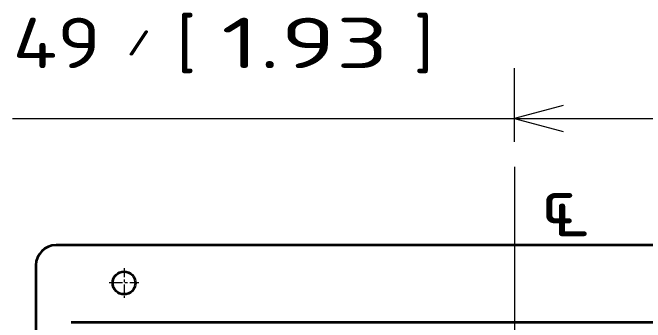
# Model space of a CAD drawing. Extents: x 23 to 417, y 3 to 294.
# Drawn here: x 201.02 to 226.13, y 111.85 to 124.13 of the extents above; entities that cross this region are included whole.
import ezdxf
from ezdxf.enums import TextEntityAlignment as Align

# ---------------------------------------------------------------- set-up
doc = ezdxf.new("R2010")
doc.units = 0
doc.linetypes.add('DASHDOT', pattern=[18.5, 12, -3, 0.5, -3])
doc.layers.get('0').update_dxf_attribs({"lineweight": 13})
doc.styles.add('GDT', font='gdt.shx')
doc.styles.get("Standard").update_dxf_attribs({"font": 'isocp.shx'})
doc.dimstyles.get("Standard").update_dxf_attribs({"dimtxt": 2.5, "dimasz": 2.5, "dimexe": 1.25, "dimexo": 0.625, "dimtad": 1, "dimtxsty": 'Standard', "dimcen": 2.5, "dimadec": 0, "dimazin": 0, "dimtfac": 1, "dimtmove": 0, "dimatfit": 0, "dimfxl": 0, "dimarcsym": 0})

# ---------------------------------------------------------------- blocks, each defined once
blk = doc.blocks.new('*D775')
at = {"color": 230, "lineweight": 13, "ltscale": 0.072986, "transparency": 16777216}
blk.add_line((220.937, 119.012), (220.937, 121.931), dxfattribs=at)
at = {"color": 230, "lineweight": 13, "ltscale": 0.275935, "transparency": 16777216}
blk.add_line((230.732, 110.894), (230.732, 121.931), dxfattribs=at)
at = {"color": 230, "lineweight": 13, "transparency": 16777216}
blk.add_line((201.015, 119.931), (230.732, 119.931), dxfattribs=at)
for points in [[(222.869, 120.449), (220.937, 119.931), (222.869, 119.414)], [(228.8, 119.414), (230.732, 119.931), (228.8, 120.449)]]:
    blk.add_lwpolyline(points, dxfattribs=at)
for s, height, width, p, p2 in [('[', 2, 1.552525, (207.523, 121.931), (208.299, 121.931)), (']', 2, 1.552524, (216.937, 121.931), (217.713, 121.931)), ('49', 2, 1.233748, (201.015, 121.931), (204.523, 121.931)), ('1.93', 2, 1.584295, (209.299, 121.931), (215.937, 121.931)), ('/', 1, 1.818182, (205.523, 122.431), (206.523, 122.431))]:
    blk.add_text(s, height=height, dxfattribs=dict(at, width=width)).set_placement(p, p2, align=Align.FIT)
blk = doc.blocks.new('BLOCK4736')
at = {"color": 7, "lineweight": 13, "style": 'GDT'}
blk.add_text('q', height=10, dxfattribs=at).set_placement((5.27, 80.77), (12.61, 80.77), align=Align.FIT)
blk = doc.blocks.new('BLOCK4740')
at = {"color": 7, "linetype": 'DASHDOT', "lineweight": 13, "ltscale": 0.14625}
for p, q in [((-77.47, 73.43), (-77.47, 67.58)), ((-74.55, 70.5), (-80.4, 70.5))]:
    blk.add_line(p, q, dxfattribs=at)
blk = doc.blocks.new('BLOCK4760')
at = {"color": 7, "lineweight": 35}
for p, q in [((91.03, 78), (-90.97, 78)), ((-94.97, 74), (-94.97, -89)), ((-87.97, 62.7), (88.03, 62.7))]:
    blk.add_line(p, q, dxfattribs=at)
blk.add_circle((-77.47, 70.5), 2.25, dxfattribs=at)
blk.add_arc((-90.97, 74), 4, 90, 180, dxfattribs=at)

msp = doc.modelspace()

# ---------------------------------------------------------------- linework, layer by layer
at = {"color": 7, "linetype": 'DASHDOT', "lineweight": 13}
msp.add_line((220.937, 118.0118), (220.937, 78.0008), dxfattribs=at)

# ---------------------------------------------------------------- block references
at = {"lineweight": 0, "xscale": 0.2, "yscale": 0.2, "zscale": 0.2}
for name in ['BLOCK4736', 'BLOCK4760', 'BLOCK4740']:
    msp.add_blockref(name, (220.9318, 99.3118), dxfattribs=at)

# ---------------------------------------------------------------- dimensions: what is measured, and where the dimension line sits
at = {"color": 0, "lineweight": 0}
dim = msp.add_linear_dim(base=(220.937, 119.9312), p1=(230.7318, 109.8938), p2=(220.937, 118.0118), angle=179.99905, dimstyle='Standard', override={"dimlfac": 5}, dxfattribs=at)
dim.commit()
dim.dimension.update_dxf_attribs({"geometry": '*D775', "text_midpoint": (209.3642, 119.9312), "dimtype": 160})

doc.saveas('drawing.dxf')
